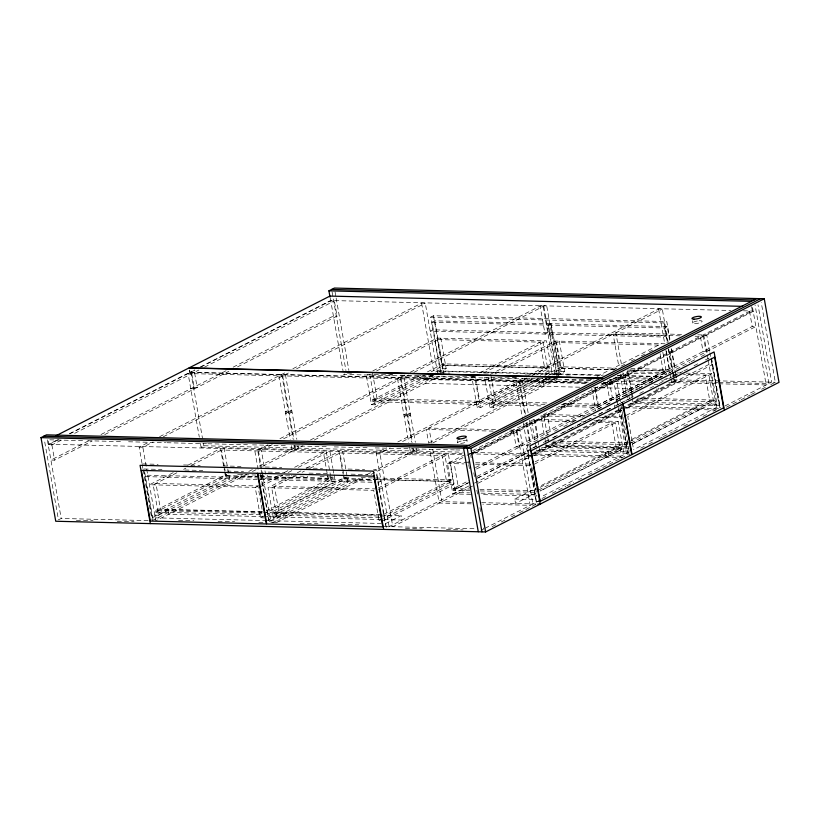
<?xml version="1.0" encoding="UTF-8"?>
<svg xmlns="http://www.w3.org/2000/svg" width="820" height="820" viewBox="0 0 820 820"><rect width="100%" height="100%" fill="white"/><g stroke="black" fill="none" stroke-linecap="round" stroke-linejoin="round"><path stroke-width="0.61" stroke-dasharray="4.1 3.07" d="M82.584 440.627L48.083 439.776L48.872 444.204L57.953 439.581M69.3 433.79L189.625 372.444L587.028 382.335M189.553 370.066L189.943 372.28L194.483 369.963M200.162 367.073L330.706 300.51L730.661 310.472M58.476 439.633L48.226 444.86L51.906 444.952L62.156 439.725M69.864 433.831L195.15 369.953M200.849 367.053L330.685 300.848L334.365 300.94L337.04 316.141L235.678 367.821M74.681 433.339L198.829 370.045M204.518 367.145L334.365 300.94M88.488 440.904L50.901 460.061L54.581 460.153L92.168 440.986M101.024 434.508L227.437 370.056M233.136 367.155L333.361 316.048L337.04 316.141M104.693 434.6L228.841 371.306M142.003 463.341L139.144 447.125L149.394 441.898M159.644 436.67L286.067 372.218M292.894 368.733L421.603 303.113L425.272 303.205L438.249 376.8M139.144 447.125L142.823 447.218L153.073 441.99M163.323 436.763L289.747 372.311M296.573 368.826L425.272 303.205M440.77 374.176L430.715 317.135L433.442 315.751L666.773 321.553L670.053 340.146M440.74 371.644L432.027 322.219L434.754 320.825L550.794 323.715L559.722 374.381L557.907 375.304M148.123 520.618L61.203 518.455L58.476 519.849L44.393 439.991M200.408 443.405L201.064 447.146L203.801 445.752L462.336 452.189M288.353 411.978L285.627 413.372L289.306 413.464L292.033 412.07L285.36 411.855L288.087 410.461L291.766 410.553L289.04 411.947M173.194 472.679L149.527 484.743L258.884 487.469M187.841 465.206L220.529 448.54L224.383 470.434M372.885 370.865L437.132 338.106L546.489 340.833L551.85 371.234L543.957 375.252M176.874 472.771L153.196 484.835L158.557 515.237L154.877 515.144L225.889 478.941L229.569 479.034L224.208 448.632L191.521 465.299M183.629 469.317L185.884 468.169M376.564 370.958L440.811 338.199L446.172 368.6L439.407 372.044M267.894 444.85L254.917 451.471L258.433 471.428M279.948 438.7L405.131 374.873M410.266 372.26L542.84 304.671L555.376 375.775M272.25 444.594L258.597 451.553L271.133 522.658M283.628 438.792L408.811 374.965M413.946 372.352L546.509 304.763L558.83 374.617M155.636 510.501L226.638 474.298L226.925 475.938L155.923 512.141L155.636 510.501L261.836 513.146L262.133 514.786L155.923 512.141M529.453 378.491L478.736 404.352L372.526 401.708L372.239 400.058L420.701 375.355M427.456 371.901L443.241 363.865L549.451 366.509L549.738 368.149L536.218 375.047M157.737 510.552L160.464 509.158L262.472 511.7L257.931 485.983L155.933 483.441L160.464 509.158M225.356 472.064L226.012 475.743L228.739 474.349M374.34 400.119L377.067 398.725L479.075 401.257L474.749 376.769M445.342 363.916L442.615 365.31L544.613 367.842L547.35 366.448M372.526 401.708L424.37 375.273M431.135 371.829L443.528 365.505L549.738 368.149M392.749 374.976L366.12 374.309L371.481 404.711L428.962 375.406M435.727 371.952L442.492 368.508L446.172 368.6M262.246 512.162L167.885 509.814L152.284 517.768L383.063 523.508M579.658 387.204L425.375 383.36L424.596 378.932L432.396 374.955M437.972 372.106L440.207 370.978L603.407 375.037M158.557 515.237L229.569 479.034M371.481 404.711L375.16 404.803L433.77 374.924M441.867 372.423L443.692 371.491L559.722 374.381M152.12 520.72L243.089 474.339M248.767 471.438L252.345 469.614M259.007 466.221L299.259 445.701M310.431 440.002L434.579 376.708M246.912 474.36L155.8 520.813L142.823 447.218M252.447 471.531L256.998 469.214M262.687 466.313L302.939 445.793M314.306 439.991L439.868 375.98M432.027 322.219L548.057 325.109L550.794 323.715M557.2 374.545L548.477 325.12L551.214 323.726L667.244 326.616L669.643 340.208M259.848 479.464L262.584 478.07L261.078 469.553M547.77 332.664L545.044 334.058L540.103 306.065L543.783 306.157L548.723 334.15L551.45 332.756M263.527 479.556L266.264 478.162L264.973 470.854M277.744 475.887L255.204 487.377L260.565 517.779L264.245 517.871M284.509 472.433L287.892 470.711M294.657 467.267L326.206 451.174L330.501 475.497M474.534 375.55L471.807 376.944L477.168 407.345L480.848 407.427L538.33 378.122M479.7 372.915L542.809 340.741L548.17 371.142L540.288 375.16M261.139 486.321L282.551 475.395M288.189 472.525L292.699 470.229M298.326 467.359L329.886 451.266L332.889 468.292M483.38 373.008L546.489 340.833M406.863 414.93L404.137 416.324L407.806 416.416L410.543 415.022L403.86 414.807L406.597 413.413L410.277 413.505L407.54 414.889M310.021 468.251L342.709 451.584L348.069 481.986L277.068 518.189L273.388 518.096L268.027 487.695L291.694 475.631M297.332 472.75L301.842 470.454M306.352 468.158L339.029 451.492L342.893 473.376M490.268 374.381L555.632 341.058L664.999 343.785M295.374 475.723L271.707 487.787L277.068 518.189M302.139 472.269L304.394 471.121M495.075 373.899L559.312 341.151L564.672 371.552L557.907 374.996M389.131 526.614L376.154 453.019L386.404 447.802M397.792 441.99L523.078 378.112M528.767 375.211L658.614 309.017L662.293 309.109L668.228 342.78M259.735 513.084L262.472 511.7M260.432 476.594L328.01 478.275L330.747 476.891M476.338 402.651L479.075 401.257M266.346 510.839L332.848 476.943L333.135 478.583L264.388 513.638M372.239 400.058L478.439 402.702L526.911 377.999M532.539 375.119L549.451 366.509M376.154 453.019L379.834 453.111L390.084 447.894M402.61 441.498L526.758 378.204M532.447 375.304L662.293 309.109M260.565 517.779L331.567 481.576L335.247 481.668L333.965 474.37M477.168 407.345L534.65 378.03M265.372 517.297L335.247 481.668M375.857 478.009L451.348 479.884L451.646 481.535L380.634 517.738L274.433 515.093L274.136 513.443L345.138 477.25L348.982 477.342M540.933 405.9L491.026 404.66L490.739 403.009L539.201 378.307M544.839 375.427L561.741 366.806L616.127 368.159M276.237 513.494L278.974 512.111L380.972 514.642M376.39 479.485L446.521 481.227L441.98 455.52L339.982 452.978L344.513 478.685L347.249 477.301M492.84 403.061L495.577 401.677L547.852 402.968M658.583 345.077L556.585 342.545L561.116 368.252L563.842 366.858M274.433 515.093L345.435 478.89L451.646 481.535M491.026 404.66L542.871 378.225M548.508 375.355L562.038 368.457L614.498 369.758M267.115 520.628L282.715 512.674L283.494 517.102M546.11 378.379L539.427 381.792L540.206 386.22M552.803 374.965L555.027 373.828M273.388 518.096L344.39 481.893L348.069 481.986M516.364 378.051L484.63 377.261L489.991 407.663L547.473 378.358M554.228 374.904L560.993 371.46L564.672 371.552M270.795 520.72L286.395 512.766L287.174 517.194M549.789 378.471L543.106 381.884L543.885 386.312M556.483 375.058L558.707 373.92M489.991 407.663L493.671 407.755L551.153 378.44M558.328 375.314L560.142 374.391L602.228 375.437M272.445 522.74L361.21 477.486M366.899 474.585L371.45 472.258M372.587 471.684L416.97 449.053M429.096 442.872L555.816 378.266M430.715 317.135L664.046 322.947L666.773 321.553M276.125 522.832L364.89 477.578M371.081 474.421L421.429 448.745M432.765 442.964L557.21 379.516M548.477 325.12L664.518 328L667.244 326.616M378.358 482.406L381.085 481.022L377.261 480.92M378.215 488.023L444.717 454.126L450.077 484.528L383.575 518.424M590.318 379.885L593.044 378.502M597.073 376.441L661.32 343.693M378.512 489.837L448.396 454.218L453.757 484.61L382.745 520.813L379.076 520.72L373.715 490.329L268.027 487.695M613.155 370.209L616.537 368.487M621.037 366.191L626.675 363.321M631.185 361.015L634.567 359.293M641.332 355.849L644.704 354.127M649.214 351.821L652.597 350.099M470.69 494.337L452.855 493.896L447.494 463.495L463.761 455.202M472.781 450.61L534.148 419.317L576.183 420.363M549.021 434.139L544.47 436.465L540.933 415.863L627.577 371.675L670.893 372.762M467.072 455.284L470.485 453.542M471.623 452.968L749.521 311.272L753.201 311.364L470.752 455.377L471.572 460.051M462.921 457.601L453.901 462.193L458.441 487.91L454.762 487.818M469.696 454.147L535.091 420.803L538.33 439.171M471.684 454.126L611.31 382.94L610.726 379.609M751.602 306.577L752.381 311.005L611.617 382.776L611.033 379.455M446.521 481.227L449.247 479.833M594.848 405.603L597.575 404.209L594.551 387.071M629.965 369.974L663.124 370.794L665.85 369.4M475.446 467.584L752.207 326.473L755.886 326.565L474.565 469.993M383.729 514.365L451.348 479.884M561.116 404.762L596.95 405.654L667.951 369.451L668.249 371.101L597.237 407.304L557.569 406.31M379.076 520.72L382.448 518.998M605.816 405.121L611.453 402.241M615.963 399.945L637.376 389.029M638.503 388.454L647.513 383.852M648.64 383.278L657.66 378.686M658.788 378.112L665.553 374.658M481.658 502.639L536.557 504.003L526.286 445.731L533.102 442.257M534.24 441.683L543.332 437.039M554.699 431.248L558.112 429.506M563.791 426.605L570.617 423.13M571.755 422.556L577.434 419.655M581.985 417.339L585.398 415.596M586.525 415.022L595.627 410.379M606.995 404.588L610.398 402.845M616.086 399.955L622.903 396.47M624.04 395.896L637.683 388.936M638.821 388.362L643.362 386.046M649.05 383.145L653.591 380.828M658.142 378.512L662.683 376.185M668.372 373.295L671.785 371.552M676.326 369.236L689.968 362.276M691.106 361.702L695.647 359.385M701.336 356.485L705.887 354.168M533.143 447.761L537.674 445.455M543.322 442.574L547.852 440.268M552.372 437.962L558.02 435.071L552.711 437.88M562.551 432.765L576.122 425.846M577.249 425.272L586.3 420.66M587.428 420.086L591.948 417.78M598.733 414.315L605.519 410.861M606.656 410.277L612.304 407.396M616.835 405.09L619.09 403.942M619.407 403.778L628.458 399.166M629.586 398.592L634.106 396.285M639.764 393.405L644.284 391.089M649.942 388.208L654.462 385.902M658.993 383.596L664.641 380.716M669.171 378.409L672.564 376.677M673.691 376.103L682.742 371.491M683.87 370.917L688.39 368.61M694.048 365.72L698.568 363.414M705.354 359.959L711.012 357.079M470.055 490.667L453.491 490.257L453.204 488.617L469.419 480.346M477.127 476.42L531.432 448.724M532.559 448.15L537.51 445.629M546.632 440.976L548.918 439.817M560.603 433.852L569.623 429.26M570.751 428.686L576.388 425.805M577.393 425.293L586.536 420.629M587.653 420.065L592.204 417.739M598.938 414.305L602.464 412.511M606.831 410.287L612.468 407.407M614.99 406.125L628.663 399.155M385.615 523.58L401.226 515.616L402.005 520.054L268.13 516.723M453.491 490.257L468.302 482.713M477.414 478.06L528.685 451.922M458.441 487.91L468.589 482.734M477.609 478.132L528.346 452.261M452.855 493.896L455.582 492.502L469.604 492.851M573.457 421.757L531.411 420.711L536.772 451.113L539.509 449.719L629.217 451.933L541.456 496.674M545.649 442.605L546.294 446.254L549.021 444.87L630.559 446.9M686.186 373.141L711.668 373.776L717.028 404.178L632.938 402.077L630.211 403.471L719.919 405.685L633.532 449.729M468.855 485.973L386.394 528.008L376.124 469.747L373.571 469.675M474.411 483.134L677.053 379.824L676.397 376.103M531.657 454.833L524.841 458.308L528.521 458.4M532.795 454.249L708.982 364.428L712.662 364.521L625.137 409.139M472.535 486.065L392.811 526.707L379.834 453.111M478.224 483.154L621.826 409.949M622.872 409.405L675.27 382.694L669.325 349.023M534.199 455.5L623.999 409.723M535.142 461.803L611.822 422.71L616.353 448.427L539.673 487.521M626.326 415.32L705.251 375.078L709.792 400.785L630.857 441.027M534.312 464.202L618.229 421.408L623.589 451.81L620.853 453.204L615.492 422.802L592.563 422.238M711.668 373.776L627.751 416.56L633.112 446.961M536.003 493.045L515.534 503.48L514.755 499.042L627.29 441.672M631.83 439.356L698.896 405.162L699.685 409.59L632.62 443.784M538.545 488.095L535.163 489.817L530.632 464.11M538.422 490.124L621.591 447.72L621.878 449.37L539.857 491.19M630.723 443.066L715.03 400.078L715.317 401.728L632.148 444.132M540.544 490.729L628.069 446.101M717.028 404.178L714.292 405.562L708.931 375.16L683.449 374.535M531.165 450.733L527.496 450.641L536.423 501.307L540.944 499.001M542.082 498.427L547.729 495.546M552.26 493.24L565.831 486.321M566.958 485.737L573.744 482.283M578.264 479.977L581.657 478.244M588.442 474.79L595.228 471.326M596.365 470.752L620.115 458.636M621.242 458.062L628.028 454.608L619.746 407.642M640.779 448.099L644.172 446.377M648.692 444.071L654.35 441.18M658.87 438.874L662.263 437.152M663.4 436.568L672.441 431.955M673.579 431.381L678.099 429.075M683.757 426.195L688.277 423.889M695.063 420.424L698.455 418.692M702.976 416.386L708.634 413.505M713.154 411.199L716.547 409.467M480.991 530.366L483.728 528.972L483.062 525.23M485.081 528.275L538.535 501.03M724.993 405.961L771.64 382.181L757.998 304.814M492.174 526.635L496.735 524.308M501.276 521.991L505.837 519.665M511.506 516.774L514.939 515.021M519.47 512.715L537.664 503.439M726.428 407.202L740.07 400.242M741.188 399.668L750.3 395.025M751.428 394.451L755.989 392.124M761.667 389.233L766.228 386.907M770.769 384.59L775.32 382.263L761.237 302.416M743.443 310.79L752.381 311.005M681.604 334.416L615.861 332.776L621.806 366.458M697.81 334.816L706.778 335.042L709.638 351.257M680.139 335.831L613.134 334.17L618.854 366.601M695.083 336.21L704.052 336.436L707.168 354.117M438.075 339.593L540.083 342.135L544.613 367.842M709.454 350.242L705.784 350.15L703.099 334.949M706.727 351.626L703.047 351.544L700.372 336.343M630.846 368.529L667.951 369.451M561.116 368.252L613.391 369.553M627.3 370.086L668.249 371.101M677.269 372.915L681.092 373.008M548.17 371.142L551.85 371.234M666.896 374.115L624.85 373.069L629.78 401.041M673.261 374.279L677.084 374.371M617.429 375.386L662.058 376.493M617.521 375.816L662.15 376.933M440.955 372.885L449.883 373.11M484.312 373.961L490.688 374.125M525.118 374.976L531.493 375.14M566.343 376.001L572.719 376.165M614.795 377.21L656.871 378.256M665.799 378.481L668.351 378.543M612.878 378.225L655.129 379.281M664.087 379.496L666.65 379.568M673.056 379.721L775.32 382.263M351.513 373.182L346.388 373.049L343.662 374.443L592.05 380.623M389.848 374.135L392.483 374.197M430.756 375.15L433.452 375.222M471.582 376.165L475.713 376.267M512.387 377.179L516.682 377.292M553.807 378.215L557.651 378.307M609.291 379.598L653.919 380.705M661.566 380.9L664.118 380.962M671.764 381.146L717.777 382.294M718.976 382.325L768.914 383.565L755.046 304.958M400.406 375.16L433.554 375.99M441.201 376.175L475.487 377.036L480.848 407.427M524.011 378.235L557.159 379.065M564.816 379.26L593.987 379.978M607.415 381.013L652.228 382.13M668.874 382.54L717.602 383.75M718.812 383.78L766.177 384.959L752.319 306.352M189.943 372.28L590.697 382.11M603.346 382.428L617.019 382.766L629.78 455.11M603.643 382.745L611.31 382.94M424.596 378.932L587.807 382.991M601.829 383.34L645.176 384.416M654.104 384.641L657.927 384.734L658.716 389.172L656.164 389.11M585.439 383.442L188.087 373.551L199.311 437.203M601.49 383.842L614.293 384.16L616.927 399.125M593.68 387.553L637.037 388.629M637.314 398.151L715.03 400.078M193.499 387.358L197.179 387.45L194.504 372.249M709.792 400.785L713.472 400.877M636.33 399.76L715.317 401.728M190.773 388.752L194.453 388.844L191.767 373.643M613.288 399.268L609.608 399.176L606.933 383.975M563.155 403.358L597.575 404.209M490.739 403.009L545.761 404.383M718.474 408.596L628.837 406.371L628.397 403.87M715.757 409.99L626.111 407.765L625.67 405.264M618.28 410.666L621.96 410.758M619.223 412.152L615.543 412.06L615.133 409.733M584.434 415.484L543.66 414.469L549.021 444.87M593.352 415.699L595.894 415.771M604.811 415.986L622.646 416.427M540.933 415.863L582.979 416.908M599.533 417.318L623.743 417.923M594.018 420.814L618.229 421.408M581.103 421.952L583.645 422.013M495.577 429.711L428.993 428.05L431.627 443.025M509.907 430.069L519.9 430.315L532.877 503.91M493.261 431.115L426.256 429.444L428.675 443.169M509.486 431.515L517.174 431.709L530.15 505.304L482.775 504.126M628.602 442.185L632.281 442.267M553.008 441.129L628.171 443.005M552.024 442.749L628.458 444.655M545.156 445.824L621.591 447.72M522.586 445.516L518.906 445.424L516.221 430.223M526.286 445.731L528.736 445.793M546.294 446.254L629.104 448.314M616.353 448.427L620.033 448.519M519.849 446.91L516.18 446.818L513.494 431.617M541.62 447.371L621.878 449.37M536.772 451.113L626.48 453.316M87.699 440.76L123.482 441.652M128.586 441.775L165.65 442.697M166.921 442.728L206.537 443.712M207.819 443.753L247.425 444.737M252.539 444.86L288.322 445.752M293.427 445.875L329.209 446.767M334.324 446.9L370.097 447.792M375.211 447.915L413.546 448.868M414.817 448.899L454.434 449.883M455.715 449.924L462.101 450.077M473.488 452.466L623.6 456.207M201.064 447.146L462.162 453.644M469.481 453.829L532.559 455.397M533.389 455.418L622.144 457.632M48.872 444.204L462.88 454.516M468.066 462.552L450.221 462.101L455.582 492.502M475.702 462.736L530.489 464.099M447.494 463.495L464.058 463.905M475.518 464.192L531.575 465.586L536.936 495.987L480.879 494.593M142.793 463.935L158.096 464.315M183.598 464.95L200.172 465.36M223.122 465.934L240.967 466.375M265.198 466.98L281.772 467.39M305.993 467.994L322.578 468.415M348.069 469.05L364.654 469.46M144.105 469.009L161.96 469.46M184.91 470.024L202.765 470.475M226.986 471.08L243.56 471.49M268.212 472.105L284.786 472.515M309.017 473.119L326.872 473.56M351.093 474.165L367.667 474.575M237.667 474.575L259.346 475.108M259.909 475.128L267.587 475.313M278.462 475.59L307.797 476.317M320.046 476.625L332.848 476.943M361.271 477.65L374.576 477.978M226.012 475.743L259.161 476.563M344.513 478.685L375.119 479.454M226.925 475.938L258.915 476.738M260.196 476.768L333.135 478.583M258.689 477.968L147.754 475.21L145.027 476.604L375.806 482.344M259.96 477.998L375.99 480.889M450.077 484.528L453.757 484.61M453.204 488.617L469.757 489.027M479.956 489.284L536.014 490.678M480.243 490.924L536.3 492.318M376.441 488.935L274.433 486.393L278.974 512.111M481.063 493.138L539.673 494.593M514.755 499.042L535.778 499.564M536.423 501.307L540.103 501.399M471.418 502.383L441.97 501.645L432.724 449.257M471.244 503.839L439.233 503.039L429.772 449.401M263.517 512.192L379.547 515.083M380.818 515.114L401.226 515.616M274.136 513.443L379.065 516.057M263.025 516.59L168.674 514.242L167.885 509.814M178.545 520.31L193.848 520.7M218.069 521.294L234.643 521.715M258.874 522.309L263.978 522.442M275.868 522.74L269.493 522.576L260.996 474.38M300.099 523.344L317.955 523.785M340.905 524.359L358.75 524.8M383.852 526.491L476.051 528.777M76.373 520.29L93.039 520.71M117.27 521.315L134.008 521.725M405.449 528.48L422.187 528.9M446.418 529.505L463.095 529.915M749.521 311.272L752.207 326.473M711.524 358.043L720.308 407.899M711.227 358.309L719.939 407.745M709.894 352.723L710.55 356.454M711.401 361.231L719.54 407.386M707.342 355.142L708.039 359.088M708.224 360.134L716.803 408.79M692.336 320.784L692.736 322.998M671.58 348.828L675.301 369.902M675.516 371.142L676.172 374.863M671.17 348.859L675.311 372.331M675.526 373.571L676.182 377.282M664.046 322.947L667.541 342.78M668.638 348.982L672.574 371.357M672.789 372.536L674.317 381.218M664.518 328L667.131 342.832M668.218 349.012L672.574 373.725M672.8 374.965L673.445 378.676M666.281 351.073L670.145 372.967M658.614 309.017L664.764 343.939M665.871 350.181L669.848 372.752M670.043 373.879L670.719 377.682M670.924 378.86L671.59 382.612M662.816 352.2L666.68 374.084M660.1 353.656L663.124 370.794M631.769 391.529L628.53 373.161L547.34 414.561L550.579 432.919M631.984 392.759L632.63 396.429M627.577 371.675L631.226 392.349M631.441 393.569L632.087 397.218M632.302 398.428L632.938 402.077M622.903 372.69L627.515 398.889M620.166 374.084L623.907 395.291M620.063 407.489L628.335 454.444M617.152 400.375L626.828 455.264M616.845 402.528L616.025 397.874L612.345 397.782L609.66 382.581M614.313 405.08L614.928 408.575M608.194 451.41L608.973 455.838M595.279 387.276L599.133 409.17M605.467 452.794L606.246 457.232M596.95 405.654L597.237 407.304M591.814 388.403L595.668 410.287M561.741 366.806L562.038 368.457M555.632 341.058L560.993 371.46M551.214 323.726L560.142 374.391M548.057 325.109L556.995 375.775M544.787 437.747L545.433 441.396M534.148 419.317L537.787 439.991M538.002 441.211L538.648 444.85M538.863 446.07L539.509 449.719M522.422 380.418L528.162 412.962M529.443 420.209L533.195 441.488M534.958 451.502L535.399 454.003M519.695 381.802L525.435 414.356M526.932 422.853L530.683 444.132M518.742 380.326L525.149 416.632M526.204 422.618L529.956 443.897M516.016 381.71L522.637 419.276M523.252 422.761L528.992 455.305M491.036 375.96L495.577 401.677M488.31 377.354L493.671 407.755M478.439 402.702L478.736 404.352M473.827 472.822L474.483 476.563M476.902 490.288L477.568 494.04M479.987 507.764L480.643 511.506M466.744 438.925L467.133 441.139M468.097 461.137L468.507 463.474M468.722 464.643L469.542 469.317M457.324 440.606L457.714 442.82M443.241 363.865L443.528 365.505M434.754 320.825L443.692 371.491M433.442 315.751L443.712 374.012M437.132 338.106L442.492 368.508M421.603 303.113L433.698 371.716M403.922 377.466L415.351 442.298M416.457 448.55L416.898 451.061M401.185 378.86L412.398 442.431M413.505 448.694L414.161 452.455M400.242 377.374L411.671 442.205M412.778 448.458L413.218 450.969M397.515 378.768L408.719 442.339M409.6 447.351L410.492 452.363M372.536 373.008L377.067 398.725M369.799 374.402L375.16 404.803M376.595 474.8L385.533 525.466M335.042 291.807L335.923 296.799M336.138 298.039L348.9 370.414M332.09 291.951L345.948 370.558M330.306 298.295L343.221 371.952M345.138 477.25L345.435 478.89M343.108 474.595L344.39 481.893M333.104 469.501L333.75 473.15M330.716 476.707L331.567 481.576M327.149 473.386L323.48 452.568L221.472 450.026L224.28 465.944M327.364 474.606L328.01 478.275M285.411 374.514L296.85 439.346M297.947 445.608L298.388 448.109M282.685 375.909L293.898 439.489M294.995 445.742L295.661 449.503M281.731 374.422L293.17 439.253M294.267 445.516L294.708 448.017M279.005 375.816L290.218 439.397M291.315 445.649L291.981 449.411M264.112 465.985L261.324 450.17L257.644 450.077L260.862 468.333M260.575 474.37L269.073 522.565M224.495 467.164L225.141 470.844M224.598 471.643L225.889 478.941M190.824 372.157L202.478 438.269M203.36 443.261L203.801 445.752M189.236 370.22L189.625 372.444M144.761 472.72L153.043 519.675M143.889 470.137L152.674 519.982M142.219 464.591L142.885 468.333M143.1 469.573L151.895 519.47M51.906 444.952L54.581 460.153M47.345 439.848L61.203 518.455M699.224 320.743A4.787 1.189 -10 0 1 700.639 322.516A4.787 1.189 -10 0 1 692.941 323.264A4.787 1.189 -10 0 1 698.076 320.856M463.064 440.678A4.787 1.189 -10 0 1 466.272 442.041A4.787 1.189 -10 0 1 458.226 443.23A4.787 1.189 -10 0 1 462.47 440.77M432.939 329.804L430.213 331.198L663.544 337.01L666.281 335.616L432.939 329.804M601.306 407.417L596.796 409.713L601.306 407.489"/><path stroke-width="1.23" d="M330.019 297.086L328.922 290.844L334.386 288.056L764.26 298.757L779 382.356L485.614 531.944L55.739 521.243L41 437.644L46.463 434.856L468.978 445.373M56.037 435.717L188.846 368.006L602.864 378.307M756.901 298.572L463.525 448.161L478.265 531.76M760.581 298.664L467.195 448.253L481.945 531.852M41 437.644L470.875 448.335L764.26 298.757M331.649 289.45L754.174 299.966M328.922 290.844L751.438 301.36M742.653 306.352L329.917 296.082L189.164 367.852L601.9 378.122M43.726 436.25L466.252 446.767M537.787 504.033L540.236 504.095L529.966 445.824L714.107 351.944L724.378 410.205M470.875 448.335L485.614 531.944M383.668 529.402L373.397 471.131L140.066 465.329L150.337 523.59M622.769 404.034L531.165 450.733L540.103 501.399L631.707 454.7L622.769 404.034M714.691 357.161L623.087 403.87L632.015 454.536L723.619 407.837L714.691 357.161M257.408 473.294L141.378 470.403L150.306 521.069L266.346 523.959L257.408 473.294M373.869 476.194L257.828 473.304L266.766 523.97L382.796 526.86L373.869 476.194M694.007 319.164A4.787 1.189 -10 0 0 701.366 317.043A4.787 1.189 -10 0 0 694.612 316.981A4.787 1.189 -10 0 0 694.007 319.164M458.995 438.987A4.787 1.189 -10 0 0 466.344 436.865A4.787 1.189 -10 0 0 459.589 436.804A4.787 1.189 -10 0 0 458.995 438.987"/></g></svg>
